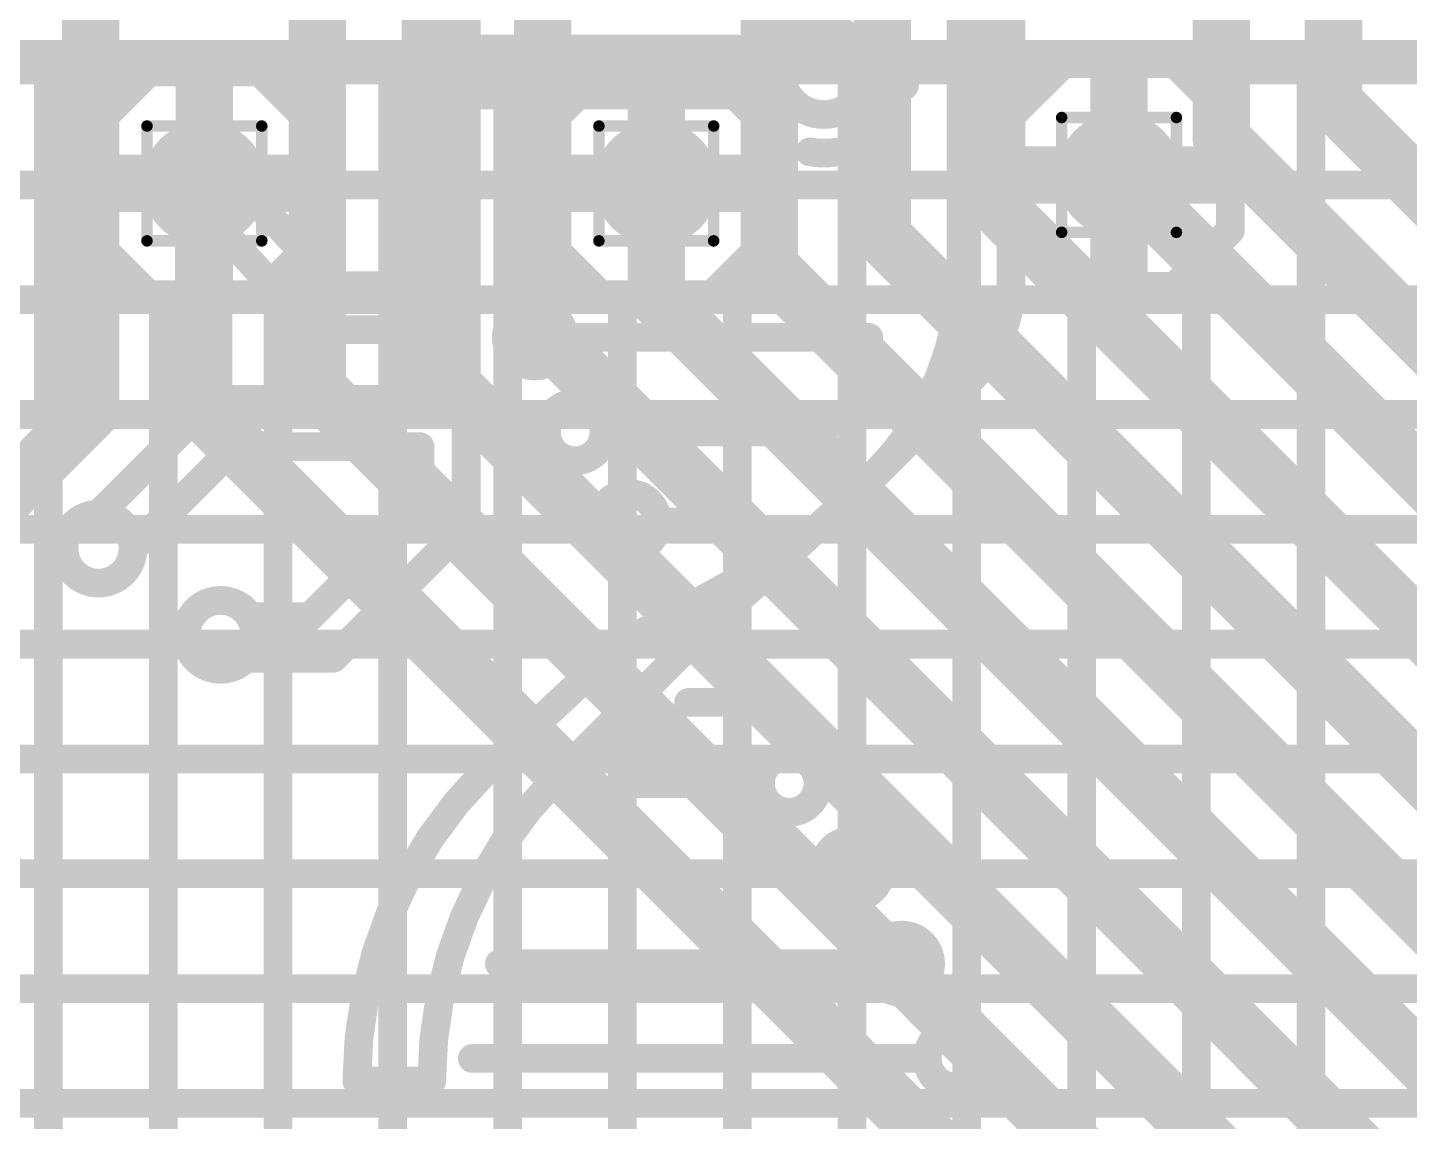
# Model space of a CAD drawing. Header units: millimetres. Extents: x 0 to 13.2, y -0.1 to 6.1.
# Drawn here: x 3.7942 to 4.035, y 3.5366 to 3.7271 of the extents above; entities that cross this region are included whole.
import ezdxf

# ---------------------------------------------------------------- set-up
doc = ezdxf.new("R2010")
doc.units = ezdxf.units.MM
doc.header["$MEASUREMENT"] = 0
for name, color, linetype in [('BottomLayer', 5, 'Continuous'), ('BottomSolder', 6, 'Continuous'), ('DrillDrawing', 1, 'Continuous'), ('TopLayer', 1, 'Continuous'), ('TopOverlay', 2, 'Continuous'), ('TopSolder', 216, 'Continuous'), ('ViaHoleLayer', 16, 'Continuous')]:
    doc.layers.add(name, color=color, linetype=linetype)

msp = doc.modelspace()

# ---------------------------------------------------------------- hatches: boundary and pattern name
at = {"layer": 'BottomLayer'}
h = msp.add_hatch(color=5, dxfattribs=at)
edge = h.paths.add_edge_path()
edge.add_arc((3.9844, 3.70148), 0.00689, 0, 360)
h = msp.add_hatch(color=5, dxfattribs=at)
edge = h.paths.add_edge_path()
edge.add_arc((3.82504, 3.7), 0.00689, 0, 360)
h = msp.add_hatch(color=5, dxfattribs=at)
edge = h.paths.add_edge_path()
edge.add_arc((3.90378, 3.7), 0.00689, 0, 360)
at = {"layer": 'BottomSolder'}
h = msp.add_hatch(color=6, dxfattribs=at)
edge = h.paths.add_edge_path()
edge.add_arc((3.9844, 3.70148), 0.01089, 0, 360)
h = msp.add_hatch(color=6, dxfattribs=at)
edge = h.paths.add_edge_path()
edge.add_arc((3.82504, 3.7), 0.01089, 0, 360)
h = msp.add_hatch(color=6, dxfattribs=at)
edge = h.paths.add_edge_path()
edge.add_arc((3.90378, 3.7), 0.01089, 0, 360)
at = {"layer": 'TopLayer'}
h = msp.add_hatch(color=1, dxfattribs=at)
edge = h.paths.add_edge_path()
edge.add_arc((3.9844, 3.70148), 0.00689, 0, 360)
h = msp.add_hatch(color=1, dxfattribs=at)
edge = h.paths.add_edge_path()
edge.add_arc((3.82504, 3.7), 0.00689, 0, 360)
h = msp.add_hatch(color=1, dxfattribs=at)
edge = h.paths.add_edge_path()
edge.add_arc((3.90378, 3.7), 0.00689, 0, 360)
at = {"layer": 'TopSolder'}
h = msp.add_hatch(color=216, dxfattribs=at)
edge = h.paths.add_edge_path()
edge.add_arc((3.9844, 3.70148), 0.01089, 0, 360)
h = msp.add_hatch(color=216, dxfattribs=at)
edge = h.paths.add_edge_path()
edge.add_arc((3.82504, 3.7), 0.01089, 0, 360)
h = msp.add_hatch(color=216, dxfattribs=at)
edge = h.paths.add_edge_path()
edge.add_arc((3.90378, 3.7), 0.01089, 0, 360)
at = {"layer": 'ViaHoleLayer'}
h = msp.add_hatch(color=16, dxfattribs=at)
edge = h.paths.add_edge_path()
edge.add_arc((3.9844, 3.70148), 0.00394, 0, 360)
h = msp.add_hatch(color=16, dxfattribs=at)
edge = h.paths.add_edge_path()
edge.add_arc((3.82504, 3.7), 0.00394, 0, 360)
h = msp.add_hatch(color=16, dxfattribs=at)
edge = h.paths.add_edge_path()
edge.add_arc((3.90378, 3.7), 0.00394, 0, 360)

# ---------------------------------------------------------------- linework, layer by layer
at = {"layer": 'BottomLayer', "const_width": 0.01}
for points in [[(3.80522, 3.66022), (3.80522, 4.1181)], [(3.88396, 3.67404), (3.88396, 4.1181)], [(3.9627, 3.69647), (3.9627, 4.1181)], [(3.86441, 3.66867), (3.86441, 3.81987)], [(3.94315, 3.69085), (3.94315, 3.82017)], [(4.02176, 3.7142), (4.02176, 3.8203)], [(3.84472, 3.66432), (3.84472, 3.75987)], [(3.92346, 3.68554), (3.92346, 3.75954)], [(4.0022, 3.7078), (4.0022, 3.73339)], [(4.02176, 3.7142), (4.15396, 3.582)], [(4.0022, 3.7078), (4.145, 3.565)], [(3.82491, 3.66009), (3.82491, 3.7)], [(3.90378, 3.68022), (3.90378, 3.7)], [(3.9844, 3.70148), (3.98448, 3.70148)], [(3.98448, 3.70148), (4.13796, 3.548)], [(3.9627, 3.69647), (4.12817, 3.531)], [(3.94315, 3.69085), (4.12, 3.514)], [(3.92346, 3.68554), (4.112, 3.497)], [(3.90378, 3.68022), (4.104, 3.48)], [(3.88396, 3.67404), (4.0825, 3.4755)], [(3.86441, 3.66867), (4.05616, 3.47692)], [(3.84472, 3.66432), (4.02959, 3.47945)], [(3.73639, 3.59139), (3.80522, 3.66022)], [(3.82491, 3.66009), (4.00329, 3.48171)]]:
    msp.add_lwpolyline(points, dxfattribs=at)
at = {"layer": 'BottomLayer', "const_width": 0.005}
for points in [[(4.01926, 3.7142, 1), (4.02426, 3.7142, 1)], [(4.01926, 3.7142, 1), (4.02426, 3.7142, 1)], [(3.9997, 3.7078, 1), (4.0047, 3.7078, 1)], [(3.9997, 3.7078, 1), (4.0047, 3.7078, 1)], [(3.82241, 3.7, 1), (3.82741, 3.7, 1)], [(3.90128, 3.7, 1), (3.90628, 3.7, 1)], [(3.9819, 3.70148, 1), (3.9869, 3.70148, 1)], [(3.98198, 3.70148, 1), (3.98698, 3.70148, 1)], [(3.98198, 3.70148, 1), (3.98698, 3.70148, 1)], [(3.9602, 3.69647, 1), (3.9652, 3.69647, 1)], [(3.9602, 3.69647, 1), (3.9652, 3.69647, 1)], [(3.94065, 3.69085, 1), (3.94565, 3.69085, 1)], [(3.94065, 3.69085, 1), (3.94565, 3.69085, 1)], [(3.92096, 3.68554, 1), (3.92596, 3.68554, 1)], [(3.92096, 3.68554, 1), (3.92596, 3.68554, 1)], [(3.90128, 3.68022, 1), (3.90628, 3.68022, 1)], [(3.90128, 3.68022, 1), (3.90628, 3.68022, 1)], [(3.88146, 3.67404, 1), (3.88646, 3.67404, 1)], [(3.88146, 3.67404, 1), (3.88646, 3.67404, 1)], [(3.86191, 3.66867, 1), (3.86691, 3.66867, 1)], [(3.86191, 3.66867, 1), (3.86691, 3.66867, 1)], [(3.84222, 3.66432, 1), (3.84722, 3.66432, 1)], [(3.84222, 3.66432, 1), (3.84722, 3.66432, 1)], [(3.80272, 3.66022, 1), (3.80772, 3.66022, 1)], [(3.80272, 3.66022, 1), (3.80772, 3.66022, 1)], [(3.82241, 3.66009, 1), (3.82741, 3.66009, 1)], [(3.82241, 3.66009, 1), (3.82741, 3.66009, 1)]]:
    msp.add_lwpolyline(points, format="xyb", close=True, dxfattribs=at)
at = {"layer": 'DrillDrawing', "const_width": 0.002}
for points in [[(3.9744, 3.71148), (3.9944, 3.71148)], [(3.9744, 3.69148), (3.9744, 3.71148)], [(3.9944, 3.69148), (3.9944, 3.71148)], [(3.81504, 3.71), (3.83504, 3.71)], [(3.81504, 3.69), (3.81504, 3.71)], [(3.83504, 3.69), (3.83504, 3.71)], [(3.89378, 3.71), (3.91378, 3.71)], [(3.89378, 3.69), (3.89378, 3.71)], [(3.91378, 3.69), (3.91378, 3.71)], [(3.81504, 3.69), (3.83504, 3.69)], [(3.89378, 3.69), (3.91378, 3.69)], [(3.9744, 3.69148), (3.9944, 3.69148)]]:
    msp.add_lwpolyline(points, dxfattribs=at)
at = {"layer": 'DrillDrawing', "const_width": 0.001}
for points in [[(3.9739, 3.71148, 1), (3.9749, 3.71148, 1)], [(3.9739, 3.71148, 1), (3.9749, 3.71148, 1)], [(3.9939, 3.71148, 1), (3.9949, 3.71148, 1)], [(3.9939, 3.71148, 1), (3.9949, 3.71148, 1)], [(3.81454, 3.71, 1), (3.81554, 3.71, 1)], [(3.81454, 3.71, 1), (3.81554, 3.71, 1)], [(3.83454, 3.71, 1), (3.83554, 3.71, 1)], [(3.83454, 3.71, 1), (3.83554, 3.71, 1)], [(3.89328, 3.71, 1), (3.89428, 3.71, 1)], [(3.89328, 3.71, 1), (3.89428, 3.71, 1)], [(3.91328, 3.71, 1), (3.91428, 3.71, 1)], [(3.91328, 3.71, 1), (3.91428, 3.71, 1)], [(3.81454, 3.69, 1), (3.81554, 3.69, 1)], [(3.81454, 3.69, 1), (3.81554, 3.69, 1)], [(3.83454, 3.69, 1), (3.83554, 3.69, 1)], [(3.83454, 3.69, 1), (3.83554, 3.69, 1)], [(3.89328, 3.69, 1), (3.89428, 3.69, 1)], [(3.89328, 3.69, 1), (3.89428, 3.69, 1)], [(3.91328, 3.69, 1), (3.91428, 3.69, 1)], [(3.91328, 3.69, 1), (3.91428, 3.69, 1)], [(3.9739, 3.69148, 1), (3.9749, 3.69148, 1)], [(3.9739, 3.69148, 1), (3.9749, 3.69148, 1)], [(3.9939, 3.69148, 1), (3.9949, 3.69148, 1)], [(3.9939, 3.69148, 1), (3.9949, 3.69148, 1)]]:
    msp.add_lwpolyline(points, format="xyb", close=True, dxfattribs=at)
at = {"layer": 'TopLayer'}
for points, const_width in [([(3.78473, 3.7225), (3.82597, 3.7225)], 0.005), ([(3.79787, 3.42993), (3.79787, 3.7225)], 0.005), ([(3.81787, 3.71939), (3.81787, 3.7225)], 0.005), ([(3.82597, 3.7225), (3.86347, 3.7225)], 0.005), ([(3.82597, 3.7225), (3.86347, 3.7225)], 0.005), ([(3.83787, 3.71625), (3.83787, 3.7225)], 0.005), ([(3.85787, 3.43), (3.85787, 3.7225)], 0.005), ([(3.86347, 3.7225), (3.90471, 3.7225)], 0.005), ([(3.87787, 3.43), (3.87787, 3.7225)], 0.005), ([(3.89787, 3.71939), (3.89787, 3.7225)], 0.005), ([(3.90471, 3.7225), (3.94221, 3.7225)], 0.005), ([(3.90471, 3.7225), (3.94221, 3.7225)], 0.005), ([(3.91787, 3.715), (3.91787, 3.7225)], 0.005), ([(3.93787, 3.43), (3.93787, 3.7225)], 0.005), ([(3.94221, 3.7225), (3.98345, 3.7225)], 0.005), ([(3.95787, 3.43), (3.95787, 3.7225)], 0.005), ([(3.98345, 3.7225), (4.02095, 3.7225)], 0.005), ([(3.98345, 3.7225), (4.02095, 3.7225)], 0.005), ([(3.99787, 3.7171), (3.99787, 3.7225)], 0.005), ([(4.01787, 3.37007), (4.01787, 3.7225)], 0.005), ([(4.02095, 3.7225), (4.14125, 3.7225)], 0.005), ([(3.75563, 3.71975), (3.97358, 3.71975)], 0.005), ([(3.80565, 3.70969), (3.81534, 3.71939)], 0.005), ([(3.81534, 3.71939), (3.83473, 3.71939)], 0.005), ([(3.82504, 3.7), (3.82504, 3.71689)], 0.01), ([(3.83473, 3.71939), (3.84443, 3.70969)], 0.005), ([(3.88439, 3.70969), (3.89408, 3.71939)], 0.005), ([(3.89408, 3.71939), (3.91347, 3.71939)], 0.005), ([(3.90378, 3.7), (3.90378, 3.71689)], 0.01), ([(3.91347, 3.71939), (3.92317, 3.70969)], 0.005), ([(3.96501, 3.71118), (3.97471, 3.72087)], 0.005), ([(3.97471, 3.72087), (3.9941, 3.72087)], 0.005), ([(3.9844, 3.70148), (3.9844, 3.71837)], 0.01), ([(3.9941, 3.72087), (4.00379, 3.71118)], 0.005), ([(3.99522, 3.71975), (4.43006, 3.71975)], 0.005), ([(3.80565, 3.69031), (3.80565, 3.70969)], 0.005), ([(3.84443, 3.69031), (3.84443, 3.70969)], 0.005), ([(3.88439, 3.69031), (3.88439, 3.70969)], 0.005), ([(3.92317, 3.69031), (3.92317, 3.70969)], 0.005), ([(3.96501, 3.69179), (3.96501, 3.71118)], 0.005), ([(4.00379, 3.69179), (4.00379, 3.71118)], 0.005), ([(3.80815, 3.7), (3.82504, 3.7)], 0.01), ([(3.82504, 3.68311), (3.82504, 3.7)], 0.01), ([(3.82504, 3.7), (3.84193, 3.7)], 0.01), ([(3.88689, 3.7), (3.90378, 3.7)], 0.01), ([(3.90378, 3.7), (3.92067, 3.7)], 0.01), ([(3.90378, 3.68311), (3.90378, 3.7)], 0.01), ([(3.96751, 3.70148), (3.9844, 3.70148)], 0.01), ([(3.9844, 3.68459), (3.9844, 3.70148)], 0.01), ([(3.9844, 3.70148), (4.00129, 3.70148)], 0.01), ([(3.76514, 3.69975), (3.80565, 3.69975)], 0.005), ([(3.84443, 3.69975), (3.88439, 3.69975)], 0.005), ([(3.92317, 3.69975), (3.96501, 3.69975)], 0.005), ([(4.00379, 3.69975), (4.43, 3.69975)], 0.005), ([(3.96501, 3.69179), (3.97471, 3.68209)], 0.005), ([(3.9941, 3.68209), (4.00379, 3.69179)], 0.005), ([(3.80565, 3.69031), (3.81534, 3.68061)], 0.005), ([(3.83473, 3.68061), (3.84443, 3.69031)], 0.005), ([(3.88439, 3.69031), (3.89408, 3.68061)], 0.005), ([(3.91347, 3.68061), (3.92317, 3.69031)], 0.005), ([(3.99787, 3.37897), (3.99787, 3.68587)], 0.005), ([(3.83787, 3.43), (3.83787, 3.68375)], 0.005), ([(3.91787, 3.43), (3.91787, 3.685)], 0.005), ([(3.97471, 3.68209), (3.9941, 3.68209)], 0.005), ([(3.97787, 3.42455), (3.97787, 3.68209)], 0.005), ([(3.313, 3.67975), (4.43, 3.67975)], 0.005), ([(3.81534, 3.68061), (3.83473, 3.68061)], 0.005), ([(3.81787, 3.43), (3.81787, 3.68061)], 0.005), ([(3.89408, 3.68061), (3.91347, 3.68061)], 0.005), ([(3.89787, 3.43), (3.89787, 3.68061)], 0.005), ([(3.313, 3.65975), (4.43, 3.65975)], 0.005), ([(3.313, 3.63975), (4.43, 3.63975)], 0.005), ([(3.313, 3.61975), (4.43, 3.61975)], 0.005), ([(3.31279, 3.59975), (4.43003, 3.59975)], 0.005), ([(3.30041, 3.57975), (4.43801, 3.57975)], 0.005), ([(3.28, 3.55975), (4.47305, 3.55975)], 0.005), ([(3.28, 3.53975), (4.47938, 3.53975)], 0.005)]:
    msp.add_lwpolyline(points, dxfattribs=dict(at, const_width=const_width))
for points, const_width in [([(3.79662, 3.7225, 1), (3.79912, 3.7225, 1)], 0.0025), ([(3.81662, 3.7225, 1), (3.81912, 3.7225, 1)], 0.0025), ([(3.82472, 3.7225, 1), (3.82722, 3.7225, 1)], 0.0025), ([(3.82472, 3.7225, 1), (3.82722, 3.7225, 1)], 0.0025), ([(3.82472, 3.7225, 1), (3.82722, 3.7225, 1)], 0.0025), ([(3.83662, 3.7225, 1), (3.83912, 3.7225, 1)], 0.0025), ([(3.85662, 3.7225, 1), (3.85912, 3.7225, 1)], 0.0025), ([(3.86222, 3.7225, 1), (3.86472, 3.7225, 1)], 0.0025), ([(3.86222, 3.7225, 1), (3.86472, 3.7225, 1)], 0.0025), ([(3.86222, 3.7225, 1), (3.86472, 3.7225, 1)], 0.0025), ([(3.87662, 3.7225, 1), (3.87912, 3.7225, 1)], 0.0025), ([(3.89662, 3.7225, 1), (3.89912, 3.7225, 1)], 0.0025), ([(3.90346, 3.7225, 1), (3.90596, 3.7225, 1)], 0.0025), ([(3.90346, 3.7225, 1), (3.90596, 3.7225, 1)], 0.0025), ([(3.90346, 3.7225, 1), (3.90596, 3.7225, 1)], 0.0025), ([(3.91662, 3.7225, 1), (3.91912, 3.7225, 1)], 0.0025), ([(3.93662, 3.7225, 1), (3.93912, 3.7225, 1)], 0.0025), ([(3.94096, 3.7225, 1), (3.94346, 3.7225, 1)], 0.0025), ([(3.94096, 3.7225, 1), (3.94346, 3.7225, 1)], 0.0025), ([(3.94096, 3.7225, 1), (3.94346, 3.7225, 1)], 0.0025), ([(3.95662, 3.7225, 1), (3.95912, 3.7225, 1)], 0.0025), ([(3.9822, 3.7225, 1), (3.9847, 3.7225, 1)], 0.0025), ([(3.9822, 3.7225, 1), (3.9847, 3.7225, 1)], 0.0025), ([(3.9822, 3.7225, 1), (3.9847, 3.7225, 1)], 0.0025), ([(3.99662, 3.7225, 1), (3.99912, 3.7225, 1)], 0.0025), ([(4.01662, 3.7225, 1), (4.01912, 3.7225, 1)], 0.0025), ([(4.0197, 3.7225, 1), (4.0222, 3.7225, 1)], 0.0025), ([(4.0197, 3.7225, 1), (4.0222, 3.7225, 1)], 0.0025), ([(4.0197, 3.7225, 1), (4.0222, 3.7225, 1)], 0.0025), ([(3.81409, 3.71939, 1), (3.81659, 3.71939, 1)], 0.0025), ([(3.81409, 3.71939, 1), (3.81659, 3.71939, 1)], 0.0025), ([(3.81662, 3.71939, 1), (3.81912, 3.71939, 1)], 0.0025), ([(3.82254, 3.71689, 1), (3.82754, 3.71689, 1)], 0.005), ([(3.83348, 3.71939, 1), (3.83598, 3.71939, 1)], 0.0025), ([(3.83348, 3.71939, 1), (3.83598, 3.71939, 1)], 0.0025), ([(3.89283, 3.71939, 1), (3.89533, 3.71939, 1)], 0.0025), ([(3.89283, 3.71939, 1), (3.89533, 3.71939, 1)], 0.0025), ([(3.89662, 3.71939, 1), (3.89912, 3.71939, 1)], 0.0025), ([(3.90128, 3.71689, 1), (3.90628, 3.71689, 1)], 0.005), ([(3.91222, 3.71939, 1), (3.91472, 3.71939, 1)], 0.0025), ([(3.91222, 3.71939, 1), (3.91472, 3.71939, 1)], 0.0025), ([(3.97233, 3.71975, 1), (3.97483, 3.71975, 1)], 0.0025), ([(3.97346, 3.72087, 1), (3.97596, 3.72087, 1)], 0.0025), ([(3.97346, 3.72087, 1), (3.97596, 3.72087, 1)], 0.0025), ([(3.9819, 3.71837, 1), (3.9869, 3.71837, 1)], 0.005), ([(3.99285, 3.72087, 1), (3.99535, 3.72087, 1)], 0.0025), ([(3.99285, 3.72087, 1), (3.99535, 3.72087, 1)], 0.0025), ([(3.99397, 3.71975, 1), (3.99647, 3.71975, 1)], 0.0025), ([(3.99662, 3.7171, 1), (3.99912, 3.7171, 1)], 0.0025), ([(3.83662, 3.71625, 1), (3.83912, 3.71625, 1)], 0.0025), ([(3.91662, 3.715, 1), (3.91912, 3.715, 1)], 0.0025), ([(3.8044, 3.70969, 1), (3.8069, 3.70969, 1)], 0.0025), ([(3.8044, 3.70969, 1), (3.8069, 3.70969, 1)], 0.0025), ([(3.84318, 3.70969, 1), (3.84568, 3.70969, 1)], 0.0025), ([(3.84318, 3.70969, 1), (3.84568, 3.70969, 1)], 0.0025), ([(3.88314, 3.70969, 1), (3.88564, 3.70969, 1)], 0.0025), ([(3.88314, 3.70969, 1), (3.88564, 3.70969, 1)], 0.0025), ([(3.92192, 3.70969, 1), (3.92442, 3.70969, 1)], 0.0025), ([(3.92192, 3.70969, 1), (3.92442, 3.70969, 1)], 0.0025), ([(3.96376, 3.71118, 1), (3.96626, 3.71118, 1)], 0.0025), ([(3.96376, 3.71118, 1), (3.96626, 3.71118, 1)], 0.0025), ([(4.00254, 3.71118, 1), (4.00504, 3.71118, 1)], 0.0025), ([(4.00254, 3.71118, 1), (4.00504, 3.71118, 1)], 0.0025), ([(3.80565, 3.7, 1), (3.81065, 3.7, 1)], 0.005), ([(3.82254, 3.7, 1), (3.82754, 3.7, 1)], 0.005), ([(3.82254, 3.7, 1), (3.82754, 3.7, 1)], 0.005), ([(3.82254, 3.7, 1), (3.82754, 3.7, 1)], 0.005), ([(3.82254, 3.7, 1), (3.82754, 3.7, 1)], 0.005), ([(3.83943, 3.7, 1), (3.84443, 3.7, 1)], 0.005), ([(3.88439, 3.7, 1), (3.88939, 3.7, 1)], 0.005), ([(3.90128, 3.7, 1), (3.90628, 3.7, 1)], 0.005), ([(3.90128, 3.7, 1), (3.90628, 3.7, 1)], 0.005), ([(3.90128, 3.7, 1), (3.90628, 3.7, 1)], 0.005), ([(3.90128, 3.7, 1), (3.90628, 3.7, 1)], 0.005), ([(3.91817, 3.7, 1), (3.92317, 3.7, 1)], 0.005), ([(3.96501, 3.70148, 1), (3.97001, 3.70148, 1)], 0.005), ([(3.9819, 3.70148, 1), (3.9869, 3.70148, 1)], 0.005), ([(3.9819, 3.70148, 1), (3.9869, 3.70148, 1)], 0.005), ([(3.9819, 3.70148, 1), (3.9869, 3.70148, 1)], 0.005), ([(3.9819, 3.70148, 1), (3.9869, 3.70148, 1)], 0.005), ([(3.99879, 3.70148, 1), (4.00379, 3.70148, 1)], 0.005), ([(3.8044, 3.69975, 1), (3.8069, 3.69975, 1)], 0.0025), ([(3.84318, 3.69975, 1), (3.84568, 3.69975, 1)], 0.0025), ([(3.88314, 3.69975, 1), (3.88564, 3.69975, 1)], 0.0025), ([(3.92192, 3.69975, 1), (3.92442, 3.69975, 1)], 0.0025), ([(3.96376, 3.69975, 1), (3.96626, 3.69975, 1)], 0.0025), ([(4.00254, 3.69975, 1), (4.00504, 3.69975, 1)], 0.0025), ([(3.96376, 3.69179, 1), (3.96626, 3.69179, 1)], 0.0025), ([(3.96376, 3.69179, 1), (3.96626, 3.69179, 1)], 0.0025), ([(4.00254, 3.69179, 1), (4.00504, 3.69179, 1)], 0.0025), ([(4.00254, 3.69179, 1), (4.00504, 3.69179, 1)], 0.0025), ([(3.8044, 3.69031, 1), (3.8069, 3.69031, 1)], 0.0025), ([(3.8044, 3.69031, 1), (3.8069, 3.69031, 1)], 0.0025), ([(3.84318, 3.69031, 1), (3.84568, 3.69031, 1)], 0.0025), ([(3.84318, 3.69031, 1), (3.84568, 3.69031, 1)], 0.0025), ([(3.88314, 3.69031, 1), (3.88564, 3.69031, 1)], 0.0025), ([(3.88314, 3.69031, 1), (3.88564, 3.69031, 1)], 0.0025), ([(3.92192, 3.69031, 1), (3.92442, 3.69031, 1)], 0.0025), ([(3.92192, 3.69031, 1), (3.92442, 3.69031, 1)], 0.0025), ([(3.82254, 3.68311, 1), (3.82754, 3.68311, 1)], 0.005), ([(3.90128, 3.68311, 1), (3.90628, 3.68311, 1)], 0.005), ([(3.9819, 3.68459, 1), (3.9869, 3.68459, 1)], 0.005), ([(3.99662, 3.68587, 1), (3.99912, 3.68587, 1)], 0.0025), ([(3.83662, 3.68375, 1), (3.83912, 3.68375, 1)], 0.0025), ([(3.91662, 3.685, 1), (3.91912, 3.685, 1)], 0.0025), ([(3.97346, 3.68209, 1), (3.97596, 3.68209, 1)], 0.0025), ([(3.97346, 3.68209, 1), (3.97596, 3.68209, 1)], 0.0025), ([(3.97662, 3.68209, 1), (3.97912, 3.68209, 1)], 0.0025), ([(3.99285, 3.68209, 1), (3.99535, 3.68209, 1)], 0.0025), ([(3.99285, 3.68209, 1), (3.99535, 3.68209, 1)], 0.0025), ([(3.81409, 3.68061, 1), (3.81659, 3.68061, 1)], 0.0025), ([(3.81409, 3.68061, 1), (3.81659, 3.68061, 1)], 0.0025), ([(3.81662, 3.68061, 1), (3.81912, 3.68061, 1)], 0.0025), ([(3.83348, 3.68061, 1), (3.83598, 3.68061, 1)], 0.0025), ([(3.83348, 3.68061, 1), (3.83598, 3.68061, 1)], 0.0025), ([(3.89283, 3.68061, 1), (3.89533, 3.68061, 1)], 0.0025), ([(3.89283, 3.68061, 1), (3.89533, 3.68061, 1)], 0.0025), ([(3.89662, 3.68061, 1), (3.89912, 3.68061, 1)], 0.0025), ([(3.91222, 3.68061, 1), (3.91472, 3.68061, 1)], 0.0025), ([(3.91222, 3.68061, 1), (3.91472, 3.68061, 1)], 0.0025)]:
    msp.add_lwpolyline(points, format="xyb", close=True, dxfattribs=dict(at, const_width=const_width))
at = {"layer": 'TopOverlay', "const_width": 0.005}
for points in [[(3.8626, 3.68221), (3.8626, 3.78139)], [(3.87065, 3.72339), (3.87065, 3.77744)], [(3.95689, 3.68575), (3.95689, 3.77577)], [(3.9656, 3.68239), (3.9656, 3.74339)], [(3.87065, 3.72339), (3.918, 3.72339)], [(3.918, 3.72339), (3.919, 3.72239)], [(3.919, 3.72239), (3.91907, 3.72246)], [(3.87065, 3.71539), (3.91792, 3.71539)], [(3.87065, 3.64536), (3.87065, 3.71539)], [(3.91792, 3.71539), (3.91907, 3.71655)], [(3.8316, 3.69939), (3.84778, 3.68221)], [(3.8266, 3.69339), (3.8376, 3.68139)], [(3.8376, 3.68139), (3.84445, 3.67454)], [(3.84777, 3.68221), (3.8626, 3.68221)], [(3.84778, 3.68221), (3.85561, 3.68221)], [(3.84445, 3.67454), (3.8475, 3.67454)], [(3.8475, 3.67454), (3.8626, 3.67454)], [(3.8626, 3.66239), (3.8626, 3.67454)], [(3.88765, 3.67319), (3.9408, 3.67319)], [(3.94191, 3.64918), (3.95886, 3.66613)], [(3.8176, 3.65339), (3.8266, 3.66239)], [(3.8266, 3.66239), (3.8626, 3.66239)], [(3.89465, 3.6567), (3.93295, 3.6567)], [(3.8066, 3.64239), (3.8176, 3.65339)], [(3.8126, 3.63639), (3.83036, 3.65415)], [(3.83036, 3.65415), (3.83051, 3.65415)], [(3.83051, 3.65415), (3.8626, 3.65415)], [(3.8626, 3.64366), (3.8626, 3.65415)], [(3.91136, 3.62137), (3.94159, 3.64885)], [(3.87065, 3.64044), (3.87065, 3.64536)], [(3.84346, 3.62451), (3.8626, 3.64366)], [(3.8616, 3.63139), (3.87065, 3.64044)], [(3.90397, 3.641), (3.91803, 3.641)], [(3.89752, 3.61958), (3.92627, 3.63548)], [(3.84749, 3.61728), (3.8616, 3.63139)], [(3.8336, 3.62451), (3.84346, 3.62451)], [(3.88658, 3.59659), (3.91136, 3.62137)], [(3.87393, 3.59757), (3.89752, 3.61958)], [(3.8336, 3.61728), (3.84749, 3.61728)], [(3.9094, 3.6096), (3.9196, 3.6096)], [(3.89841, 3.59547), (3.92194, 3.59547)], [(3.88428, 3.57977), (3.93299, 3.57977)], [(3.87643, 3.56407), (3.94157, 3.56407)], [(3.87172, 3.54758), (3.95099, 3.54758)], [(3.8516, 3.54365), (3.86465, 3.54365)]]:
    msp.add_lwpolyline(points, dxfattribs=at)
for points in [[(3.92152, 3.72753, -0.087489), (3.92496, 3.73097)], [(3.94102, 3.73097, -0.087489), (3.94446, 3.72753)], [(3.91898, 3.71703, -0.087489), (3.91898, 3.72197)], [(3.947, 3.72197, -0.087489), (3.947, 3.71703)], [(3.92496, 3.70804, -0.087489), (3.92152, 3.71147)], [(3.94446, 3.71147, -0.087489), (3.94102, 3.70804)], [(3.93546, 3.7055, -0.087489), (3.93052, 3.7055)], [(3.95689, 3.68575, -0.198912), (3.9418, 3.6493)], [(3.9656, 3.68239, -0.198912), (3.95886, 3.66613)], [(3.8516, 3.54365, -0.198912), (3.87393, 3.59757)], [(3.86465, 3.54365, -0.198912), (3.88658, 3.59659)]]:
    msp.add_lwpolyline(points, format="xyb", dxfattribs=at)
at = {"layer": 'TopOverlay'}
for points, const_width in [([(3.92027, 3.72753, 1), (3.92277, 3.72753, 1)], 0.0025), ([(3.94049, 3.7195, 1), (3.92549, 3.7195, 1)], 0.005), ([(3.94321, 3.72753, 1), (3.94571, 3.72753, 1)], 0.0025), ([(3.8694, 3.72339, 1), (3.8719, 3.72339, 1)], 0.0025), ([(3.8694, 3.72339, 1), (3.8719, 3.72339, 1)], 0.0025), ([(3.91675, 3.72339, 1), (3.91925, 3.72339, 1)], 0.0025), ([(3.91675, 3.72339, 1), (3.91925, 3.72339, 1)], 0.0025), ([(3.91773, 3.72197, 1), (3.92023, 3.72197, 1)], 0.0025), ([(3.91775, 3.72239, 1), (3.92025, 3.72239, 1)], 0.0025), ([(3.91775, 3.72239, 1), (3.92025, 3.72239, 1)], 0.0025), ([(3.91782, 3.72246, 1), (3.92032, 3.72246, 1)], 0.0025), ([(3.94575, 3.72197, 1), (3.94825, 3.72197, 1)], 0.0025), ([(3.92424, 3.7195, 1), (3.92674, 3.7195, 1)], 0.0025), ([(3.93924, 3.7195, 1), (3.94174, 3.7195, 1)], 0.0025), ([(3.91773, 3.71703, 1), (3.92023, 3.71703, 1)], 0.0025), ([(3.94575, 3.71703, 1), (3.94825, 3.71703, 1)], 0.0025), ([(3.8694, 3.71539, 1), (3.8719, 3.71539, 1)], 0.0025), ([(3.8694, 3.71539, 1), (3.8719, 3.71539, 1)], 0.0025), ([(3.91667, 3.71539, 1), (3.91917, 3.71539, 1)], 0.0025), ([(3.91667, 3.71539, 1), (3.91917, 3.71539, 1)], 0.0025), ([(3.91782, 3.71655, 1), (3.92032, 3.71655, 1)], 0.0025), ([(3.92027, 3.71147, 1), (3.92277, 3.71147, 1)], 0.0025), ([(3.94321, 3.71147, 1), (3.94571, 3.71147, 1)], 0.0025), ([(3.92371, 3.70804, 1), (3.92621, 3.70804, 1)], 0.0025), ([(3.93977, 3.70804, 1), (3.94227, 3.70804, 1)], 0.0025), ([(3.83054, 3.70069, 1), (3.81854, 3.70069, 1)], 0.005), ([(3.92927, 3.7055, 1), (3.93177, 3.7055, 1)], 0.0025), ([(3.93421, 3.7055, 1), (3.93671, 3.7055, 1)], 0.0025), ([(3.81729, 3.70069, 1), (3.81979, 3.70069, 1)], 0.0025), ([(3.82929, 3.70069, 1), (3.83179, 3.70069, 1)], 0.0025), ([(3.83035, 3.69939, 1), (3.83285, 3.69939, 1)], 0.0025), ([(3.82535, 3.69339, 1), (3.82785, 3.69339, 1)], 0.0025), ([(3.95564, 3.68575, 1), (3.95814, 3.68575, 1)], 0.0025), ([(3.95564, 3.68575, 1), (3.95814, 3.68575, 1)], 0.0025), ([(3.83635, 3.68139, 1), (3.83885, 3.68139, 1)], 0.0025), ([(3.83635, 3.68139, 1), (3.83885, 3.68139, 1)], 0.0025), ([(3.84652, 3.68221, 1), (3.84902, 3.68221, 1)], 0.0025), ([(3.84653, 3.68221, 1), (3.84903, 3.68221, 1)], 0.0025), ([(3.84653, 3.68221, 1), (3.84903, 3.68221, 1)], 0.0025), ([(3.85436, 3.68221, 1), (3.85686, 3.68221, 1)], 0.0025), ([(3.86135, 3.68221, 1), (3.86385, 3.68221, 1)], 0.0025), ([(3.86135, 3.68221, 1), (3.86385, 3.68221, 1)], 0.0025), ([(3.96435, 3.68239, 1), (3.96685, 3.68239, 1)], 0.0025), ([(3.96435, 3.68239, 1), (3.96685, 3.68239, 1)], 0.0025), ([(3.88765, 3.67319, 1), (3.87765, 3.67319, 1)], 0.005), ([(3.8432, 3.67454, 1), (3.8457, 3.67454, 1)], 0.0025), ([(3.8432, 3.67454, 1), (3.8457, 3.67454, 1)], 0.0025), ([(3.84625, 3.67454, 1), (3.84875, 3.67454, 1)], 0.0025), ([(3.84625, 3.67454, 1), (3.84875, 3.67454, 1)], 0.0025), ([(3.86135, 3.67454, 1), (3.86385, 3.67454, 1)], 0.0025), ([(3.86135, 3.67454, 1), (3.86385, 3.67454, 1)], 0.0025), ([(3.8764, 3.67319, 1), (3.8789, 3.67319, 1)], 0.0025), ([(3.8864, 3.67319, 1), (3.8889, 3.67319, 1)], 0.0025), ([(3.8864, 3.67319, 1), (3.8889, 3.67319, 1)], 0.0025), ([(3.93955, 3.67319, 1), (3.94205, 3.67319, 1)], 0.0025), ([(3.95761, 3.66613, 1), (3.96011, 3.66613, 1)], 0.0025), ([(3.95761, 3.66613, 1), (3.96011, 3.66613, 1)], 0.0025), ([(3.82535, 3.66239, 1), (3.82785, 3.66239, 1)], 0.0025), ([(3.82535, 3.66239, 1), (3.82785, 3.66239, 1)], 0.0025), ([(3.86135, 3.66239, 1), (3.86385, 3.66239, 1)], 0.0025), ([(3.86135, 3.66239, 1), (3.86385, 3.66239, 1)], 0.0025), ([(3.89465, 3.6567, 1), (3.88465, 3.6567, 1)], 0.005), ([(3.8834, 3.6567, 1), (3.8859, 3.6567, 1)], 0.0025), ([(3.8934, 3.6567, 1), (3.8959, 3.6567, 1)], 0.0025), ([(3.8934, 3.6567, 1), (3.8959, 3.6567, 1)], 0.0025), ([(3.9317, 3.6567, 1), (3.9342, 3.6567, 1)], 0.0025), ([(3.81635, 3.65339, 1), (3.81885, 3.65339, 1)], 0.0025), ([(3.81635, 3.65339, 1), (3.81885, 3.65339, 1)], 0.0025), ([(3.82911, 3.65415, 1), (3.83161, 3.65415, 1)], 0.0025), ([(3.82911, 3.65415, 1), (3.83161, 3.65415, 1)], 0.0025), ([(3.82926, 3.65415, 1), (3.83176, 3.65415, 1)], 0.0025), ([(3.82926, 3.65415, 1), (3.83176, 3.65415, 1)], 0.0025), ([(3.86135, 3.65415, 1), (3.86385, 3.65415, 1)], 0.0025), ([(3.86135, 3.65415, 1), (3.86385, 3.65415, 1)], 0.0025), ([(3.94034, 3.64885, 1), (3.94284, 3.64885, 1)], 0.0025), ([(3.94055, 3.6493, 1), (3.94305, 3.6493, 1)], 0.0025), ([(3.94066, 3.64918, 1), (3.94316, 3.64918, 1)], 0.0025), ([(3.8694, 3.64536, 1), (3.8719, 3.64536, 1)], 0.0025), ([(3.8694, 3.64536, 1), (3.8719, 3.64536, 1)], 0.0025), ([(3.90397, 3.641, 1), (3.89397, 3.641, 1)], 0.005), ([(3.8126, 3.63639, 1), (3.8006, 3.63639, 1)], 0.005), ([(3.80535, 3.64239, 1), (3.80785, 3.64239, 1)], 0.0025), ([(3.86135, 3.64366, 1), (3.86385, 3.64366, 1)], 0.0025), ([(3.86135, 3.64366, 1), (3.86385, 3.64366, 1)], 0.0025), ([(3.8694, 3.64044, 1), (3.8719, 3.64044, 1)], 0.0025), ([(3.8694, 3.64044, 1), (3.8719, 3.64044, 1)], 0.0025), ([(3.89272, 3.641, 1), (3.89522, 3.641, 1)], 0.0025), ([(3.90272, 3.641, 1), (3.90522, 3.641, 1)], 0.0025), ([(3.90272, 3.641, 1), (3.90522, 3.641, 1)], 0.0025), ([(3.91678, 3.641, 1), (3.91928, 3.641, 1)], 0.0025), ([(3.79935, 3.63639, 1), (3.80185, 3.63639, 1)], 0.0025), ([(3.81135, 3.63639, 1), (3.81385, 3.63639, 1)], 0.0025), ([(3.81135, 3.63639, 1), (3.81385, 3.63639, 1)], 0.0025), ([(3.92502, 3.63548, 1), (3.92752, 3.63548, 1)], 0.0025), ([(3.86035, 3.63139, 1), (3.86285, 3.63139, 1)], 0.0025), ([(3.86035, 3.63139, 1), (3.86285, 3.63139, 1)], 0.0025), ([(3.83386, 3.62137, 1), (3.82186, 3.62137, 1)], 0.005), ([(3.83235, 3.62451, 1), (3.83485, 3.62451, 1)], 0.0025), ([(3.8422, 3.62451, 1), (3.8447, 3.62451, 1)], 0.0025), ([(3.8422, 3.62451, 1), (3.8447, 3.62451, 1)], 0.0025), ([(3.82061, 3.62137, 1), (3.82311, 3.62137, 1)], 0.0025), ([(3.83261, 3.62137, 1), (3.83511, 3.62137, 1)], 0.0025), ([(3.91011, 3.62137, 1), (3.91261, 3.62137, 1)], 0.0025), ([(3.91011, 3.62137, 1), (3.91261, 3.62137, 1)], 0.0025), ([(3.89627, 3.61958, 1), (3.89877, 3.61958, 1)], 0.0025), ([(3.89627, 3.61958, 1), (3.89877, 3.61958, 1)], 0.0025), ([(3.83235, 3.61728, 1), (3.83485, 3.61728, 1)], 0.0025), ([(3.84624, 3.61728, 1), (3.84874, 3.61728, 1)], 0.0025), ([(3.84624, 3.61728, 1), (3.84874, 3.61728, 1)], 0.0025), ([(3.90815, 3.6096, 1), (3.91065, 3.6096, 1)], 0.0025), ([(3.91835, 3.6096, 1), (3.92085, 3.6096, 1)], 0.0025), ([(3.93194, 3.59547, 1), (3.92194, 3.59547, 1)], 0.005), ([(3.87268, 3.59757, 1), (3.87518, 3.59757, 1)], 0.0025), ([(3.87268, 3.59757, 1), (3.87518, 3.59757, 1)], 0.0025), ([(3.88533, 3.59659, 1), (3.88783, 3.59659, 1)], 0.0025), ([(3.88533, 3.59659, 1), (3.88783, 3.59659, 1)], 0.0025), ([(3.89716, 3.59547, 1), (3.89966, 3.59547, 1)], 0.0025), ([(3.92069, 3.59547, 1), (3.92319, 3.59547, 1)], 0.0025), ([(3.92069, 3.59547, 1), (3.92319, 3.59547, 1)], 0.0025), ([(3.93069, 3.59547, 1), (3.93319, 3.59547, 1)], 0.0025), ([(3.94293, 3.58055, 1), (3.93293, 3.58055, 1)], 0.005), ([(3.88303, 3.57977, 1), (3.88553, 3.57977, 1)], 0.0025), ([(3.93168, 3.58055, 1), (3.93418, 3.58055, 1)], 0.0025), ([(3.93174, 3.57977, 1), (3.93424, 3.57977, 1)], 0.0025), ([(3.94168, 3.58055, 1), (3.94418, 3.58055, 1)], 0.0025), ([(3.95157, 3.56407, 1), (3.94157, 3.56407, 1)], 0.005), ([(3.87518, 3.56407, 1), (3.87768, 3.56407, 1)], 0.0025), ([(3.94032, 3.56407, 1), (3.94282, 3.56407, 1)], 0.0025), ([(3.94032, 3.56407, 1), (3.94282, 3.56407, 1)], 0.0025), ([(3.95032, 3.56407, 1), (3.95282, 3.56407, 1)], 0.0025), ([(3.96099, 3.54758, 1), (3.95099, 3.54758, 1)], 0.005), ([(3.87047, 3.54758, 1), (3.87297, 3.54758, 1)], 0.0025), ([(3.94974, 3.54758, 1), (3.95224, 3.54758, 1)], 0.0025), ([(3.94974, 3.54758, 1), (3.95224, 3.54758, 1)], 0.0025), ([(3.95974, 3.54758, 1), (3.96224, 3.54758, 1)], 0.0025), ([(3.85035, 3.54365, 1), (3.85285, 3.54365, 1)], 0.0025), ([(3.85035, 3.54365, 1), (3.85285, 3.54365, 1)], 0.0025), ([(3.8634, 3.54365, 1), (3.8659, 3.54365, 1)], 0.0025), ([(3.8634, 3.54365, 1), (3.8659, 3.54365, 1)], 0.0025)]:
    msp.add_lwpolyline(points, format="xyb", close=True, dxfattribs=dict(at, const_width=const_width))

doc.saveas('drawing.dxf')
